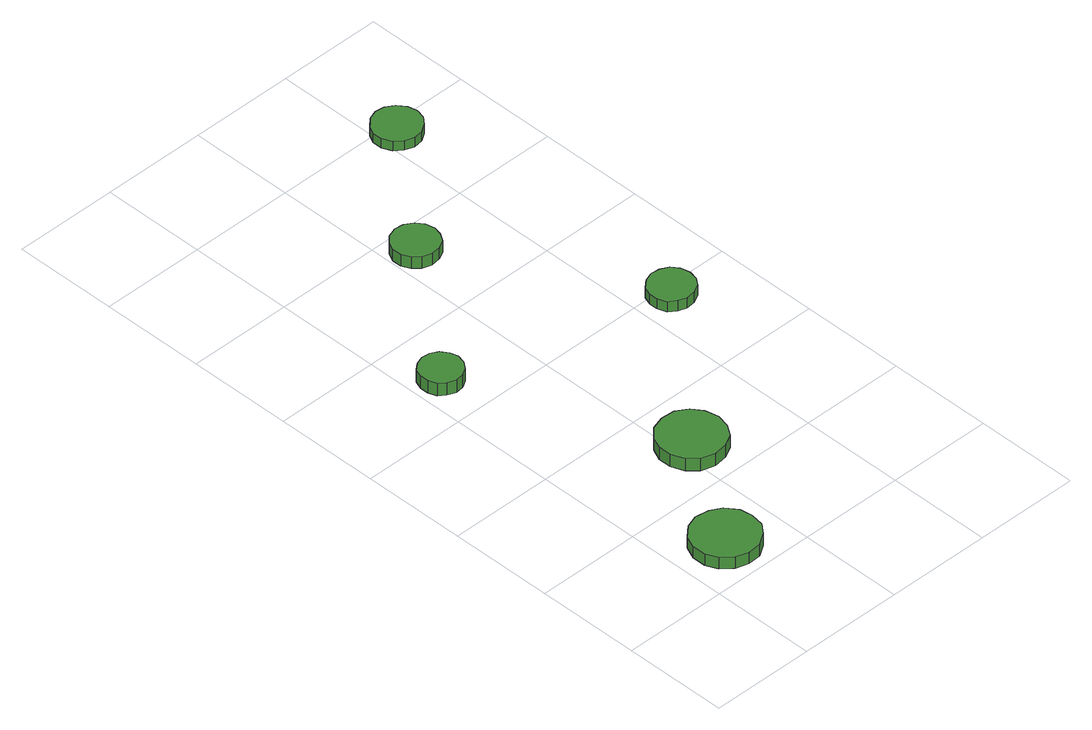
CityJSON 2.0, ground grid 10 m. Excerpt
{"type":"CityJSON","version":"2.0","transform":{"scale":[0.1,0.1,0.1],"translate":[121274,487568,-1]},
"CityObjects":{
"tree1":{"type":"SolitaryVegetationObject","attributes":{"function":"something"},"geometry":[{"type":"MultiSurface","lod":"1","boundaries":[[[0,1,2,3,4,5,6,7,8,9,10,11,12,13,14]],[[15,16,17,18,19,20,21,22,23,24,25,26,27,28,29]],[[0,29,28,1]],[[1,28,27,2]],[[2,27,26,3]],[[3,26,25,4]],[[4,25,24,5]],[[5,24,23,6]],[[6,23,22,7]],[[7,22,21,8]],[[8,21,20,9]],[[9,20,19,10]],[[10,19,18,11]],[[11,18,17,12]],[[12,17,16,13]],[[13,16,15,14]],[[14,15,29,0]]]}]},
"tree2":{"type":"SolitaryVegetationObject","attributes":{"function":"something"},"geometry":[{"type":"MultiSurface","lod":"1","boundaries":[[[30,31,32,33,34,35,36,37,38,39,40,41,42,43,44]],[[45,46,47,48,49,50,51,52,53,54,55,56,57,58,59]],[[30,59,58,31]],[[31,58,57,32]],[[32,57,56,33]],[[33,56,55,34]],[[34,55,54,35]],[[35,54,53,36]],[[36,53,52,37]],[[37,52,51,38]],[[38,51,50,39]],[[39,50,49,40]],[[40,49,48,41]],[[41,48,47,42]],[[42,47,46,43]],[[43,46,45,44]],[[44,45,59,30]]]}]},
"tree3":{"type":"SolitaryVegetationObject","attributes":{"function":"something"},"geometry":[{"type":"MultiSurface","lod":"1","boundaries":[[[60,61,62,63,64,65,66,67,68,69,70,71,72,73,74]],[[75,76,77,78,79,80,81,82,83,84,85,86,87,88,89]],[[60,89,88,61]],[[61,88,87,62]],[[62,87,86,63]],[[63,86,85,64]],[[64,85,84,65]],[[65,84,83,66]],[[66,83,82,67]],[[67,82,81,68]],[[68,81,80,69]],[[69,80,79,70]],[[70,79,78,71]],[[71,78,77,72]],[[72,77,76,73]],[[73,76,75,74]],[[74,75,89,60]]]}]},
"tree4":{"type":"SolitaryVegetationObject","attributes":{"function":"something"},"geometry":[{"type":"MultiSurface","lod":"1","boundaries":[[[90,91,92,93,94,95,96,97,98,99,100,101,102,103,104]],[[105,106,107,108,109,110,111,112,113,114,115,116,117,118,119]],[[90,119,118,91]],[[91,118,117,92]],[[92,117,116,93]],[[93,116,115,94]],[[94,115,114,95]],[[95,114,113,96]],[[96,113,112,97]],[[97,112,111,98]],[[98,111,110,99]],[[99,110,109,100]],[[100,109,108,101]],[[101,108,107,102]],[[102,107,106,103]],[[103,106,105,104]],[[104,105,119,90]]]}]},
"tree5":{"type":"SolitaryVegetationObject","attributes":{"function":"something"},"geometry":[{"type":"MultiSurface","lod":"1","boundaries":[[[120,121,122,123,124,125,126,127,128,129,130,131,132,133,134]],[[135,136,137,138,139,140,141,142,143,144,145,146,147,148,149]],[[120,149,148,121]],[[121,148,147,122]],[[122,147,146,123]],[[123,146,145,124]],[[124,145,144,125]],[[125,144,143,126]],[[126,143,142,127]],[[127,142,141,128]],[[128,141,140,129]],[[129,140,139,130]],[[130,139,138,131]],[[131,138,137,132]],[[132,137,136,133]],[[133,136,135,134]],[[134,135,149,120]]]}]},
"tree6":{"type":"SolitaryVegetationObject","attributes":{"function":"something"},"geometry":[{"type":"MultiSurface","lod":"1","boundaries":[[[150,151,152,153,154,155,156,157,158,159,160,161,162,163,164]],[[165,166,167,168,169,170,171,172,173,174,175,176,177,178,179]],[[150,179,178,151]],[[151,178,177,152]],[[152,177,176,153]],[[153,176,175,154]],[[154,175,174,155]],[[155,174,173,156]],[[156,173,172,157]],[[157,172,171,158]],[[158,171,170,159]],[[159,170,169,160]],[[160,169,168,161]],[[161,168,167,162]],[[162,167,166,163]],[[163,166,165,164]],[[164,165,179,150]]]}]}
},
"vertices":[
[77,40,19],[75,52,19],[67,63,19],[56,69,19],[43,71,19],[31,67,19],[21,58,19],[16,46,19],[16,33,19],[21,22,19],[31,13,19],[43,9,19],[56,10,19],[67,17,19],[75,27,19],[75,27,7],[67,17,7],[56,10,7],[43,9,7],[31,13,7],[21,22,7],[16,33,7],[16,46,7],[21,58,7],[31,67,7],[43,71,7],[56,69,7],[67,63,7],[75,52,7],[77,40,7],
[47,347,19],[45,355,19],[40,362,19],[33,366,19],[25,367,19],[17,364,19],[11,359,19],[8,351,19],[8,343,19],[11,335,19],[17,330,19],[25,327,19],[33,328,19],[40,332,19],[45,339,19],[45,339,6],[40,332,6],[33,328,6],[25,327,6],[17,330,6],[11,335,6],[8,343,6],[8,351,6],[11,359,6],[17,364,6],[25,367,6],[33,366,6],[40,362,6],[45,355,6],[47,347,6],
[144,146,19],[141,159,19],[134,169,19],[123,176,19],[110,177,19],[97,173,19],[88,164,19],[83,153,19],[83,140,19],[88,128,19],[97,119,19],[110,115,19],[123,117,19],[134,123,19],[141,133,19],[141,133,6],[134,123,6],[123,117,6],[110,115,6],[97,119,6],[88,128,6],[83,140,6],[83,153,6],[88,164,6],[97,173,6],[110,177,6],[123,176,6],[134,169,6],[141,159,6],[144,146,6],
[146,474,18],[144,483,18],[139,490,18],[131,495,18],[122,496,18],[113,493,18],[107,487,18],[103,479,18],[103,470,18],[107,462,18],[113,456,18],[122,453,18],[131,454,18],[139,458,18],[144,466,18],[144,466,6],[139,458,6],[131,454,6],[122,453,6],[113,456,6],[107,462,6],[103,470,6],[103,479,6],[107,487,6],[113,493,6],[122,496,6],[131,495,6],[139,490,6],[144,483,6],[146,474,6],
[254,290,18],[252,299,18],[247,306,18],[239,310,18],[230,311,18],[222,308,18],[215,302,18],[212,294,18],[212,286,18],[215,277,18],[222,272,18],[230,269,18],[239,270,18],[247,274,18],[252,281,18],[252,281,7],[247,274,7],[239,270,7],[230,269,7],[222,272,7],[215,277,7],[212,286,7],[212,294,7],[215,302,7],[222,308,7],[230,311,7],[239,310,7],[247,306,7],[252,299,7],[254,290,7],
[239,588,17],[237,597,17],[231,605,17],[223,610,17],[214,611,17],[205,608,17],[198,601,17],[194,593,17],[194,584,17],[198,575,17],[205,569,17],[214,566,17],[223,567,17],[231,572,17],[237,579,17],[237,579,7],[231,572,7],[223,567,7],[214,566,7],[205,569,7],[198,575,7],[194,584,7],[194,593,7],[198,601,7],[205,608,7],[214,611,7],[223,610,7],[231,605,7],[237,597,7],[239,588,7]
]}
